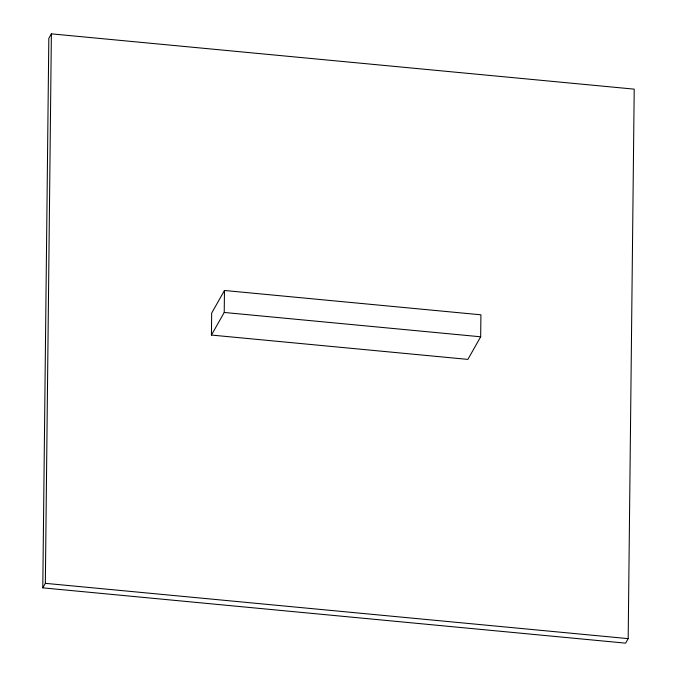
<?xml version="1.0" encoding="UTF-8"?>
<svg xmlns="http://www.w3.org/2000/svg" width="677" height="677" viewBox="0 0 677 677"><rect width="100%" height="100%" fill="white"/><g stroke="black" fill="none" stroke-linecap="round" stroke-linejoin="round"><path stroke-width="1.02" d="M42.786 587.856L48.82 38.369L51.376 33.85L634.214 89.144L628.18 638.631L625.624 643.15L42.786 587.856L45.342 583.337L51.376 33.85M211.436 335.064L211.673 313.087L224.468 290.484L480.915 314.805L480.67 336.791L467.883 359.394L211.436 335.064L224.222 312.461L224.468 290.484M224.222 312.461L480.67 336.791M45.342 583.337L628.18 638.631"/></g></svg>
